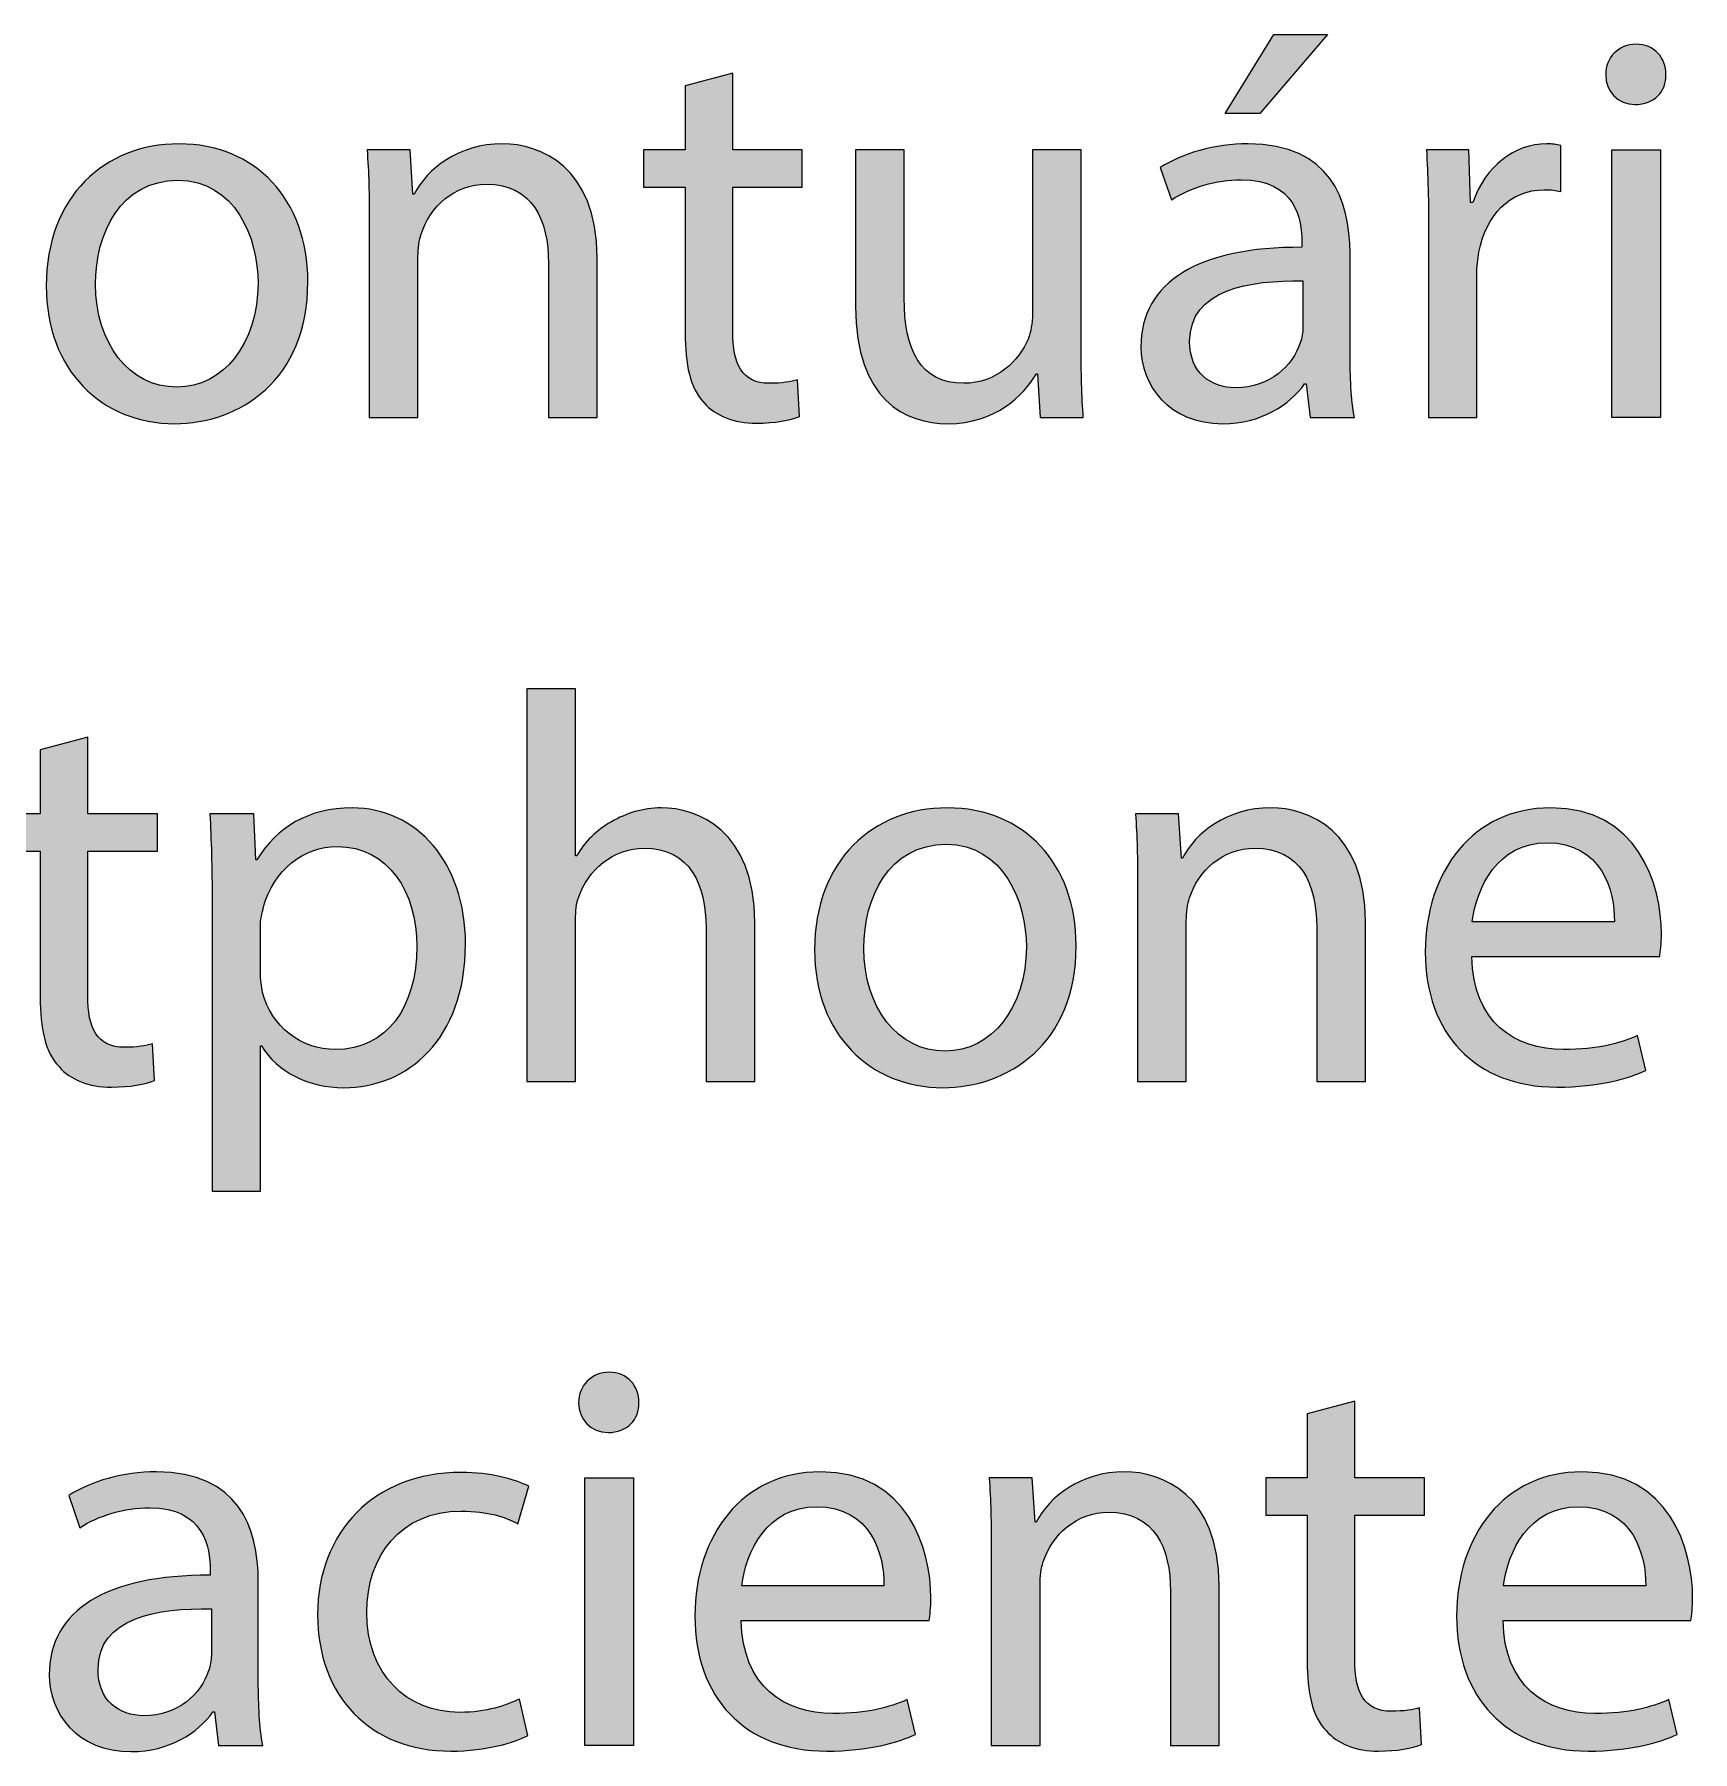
# Model space of a CAD drawing. Header units: inches. Extents: x -507 to 1392, y -754 to 68.
# Drawn here: x 897.52 to 927.49, y -169.36 to -138.32 of the extents above; entities that cross this region are included whole.
import ezdxf

# ---------------------------------------------------------------- set-up
doc = ezdxf.new("R2010")
doc.units = ezdxf.units.IN
doc.header["$MEASUREMENT"] = 0
doc.layers.add('back', color=7, linetype='Continuous')

# ---------------------------------------------------------------- blocks, each defined once
blk = doc.blocks.new('block 191')
at = {"layer": 'back', "true_color": 0x231f20}
h = blk.add_hatch(color=250, dxfattribs=at)
h.dxf.hatch_style = 2
edge = h.paths.add_edge_path()
edge.add_spline(control_points=[(920.58, -145.25), (920.58, -145.25), (920.51, -144.64), (920.51, -144.64), (920.51, -144.64), (920.48, -144.64), (920.48, -144.64), (920.21, -145.02), (919.69, -145.36), (919.001, -145.36), (918.021, -145.36), (917.521, -144.67), (917.521, -143.971), (917.521, -142.801), (918.562, -142.162), (920.43, -142.172), (920.43, -142.172), (920.43, -142.072), (920.43, -142.072), (920.43, -141.672), (920.32, -140.952), (919.331, -140.952), (918.881, -140.952), (918.411, -141.092), (918.071, -141.312), (918.071, -141.312), (917.871, -140.732), (917.871, -140.732), (918.271, -140.473), (918.851, -140.303), (919.461, -140.303), (920.939, -140.303), (921.3, -141.312), (921.3, -142.282), (921.3, -142.282), (921.3, -144.091), (921.3, -144.091), (921.3, -144.51), (921.319, -144.92), (921.38, -145.25), (921.38, -145.25), (920.58, -145.25), (920.58, -145.25)], knot_values=[0, 0, 0, 0, 1, 1, 1, 2, 2, 2, 3, 3, 3, 4, 4, 4, 5, 5, 5, 6, 6, 6, 7, 7, 7, 8, 8, 8, 9, 9, 9, 10, 10, 10, 11, 11, 11, 12, 12, 12, 13, 13, 13, 14, 14, 14, 14], degree=3, periodic=1)
edge = h.paths.add_edge_path()
edge.add_spline(control_points=[(920.45, -142.781), (919.49, -142.761), (918.401, -142.931), (918.401, -143.871), (918.401, -144.44), (918.781, -144.71), (919.23, -144.71), (919.86, -144.71), (920.26, -144.311), (920.4, -143.901), (920.43, -143.811), (920.45, -143.711), (920.45, -143.621), (920.45, -143.621), (920.45, -142.781), (920.45, -142.781)], knot_values=[0, 0, 0, 0, 1, 1, 1, 2, 2, 2, 3, 3, 3, 4, 4, 4, 5, 5, 5, 5], degree=3, periodic=1)
h.paths.add_polyline_path([(920.89, -138.324), (919.671, -139.753), (919.041, -139.753), (919.92, -138.324)])
h = blk.add_hatch(color=250, dxfattribs=at)
h.dxf.hatch_style = 2
edge = h.paths.add_edge_path()
edge.add_spline(control_points=[(927.011, -139.053), (927.021, -139.353), (926.801, -139.593), (926.451, -139.593), (926.142, -139.593), (925.922, -139.353), (925.922, -139.053), (925.922, -138.744), (926.151, -138.504), (926.471, -138.504), (926.801, -138.504), (927.011, -138.744), (927.011, -139.053)], knot_values=[0, 0, 0, 0, 1, 1, 1, 2, 2, 2, 3, 3, 3, 4, 4, 4, 4], degree=3, periodic=1)
h.paths.add_polyline_path([(926.031, -145.25), (926.031, -140.413), (926.911, -140.413), (926.911, -145.25)])
h = blk.add_hatch(color=250, dxfattribs=at)
h.dxf.hatch_style = 2
edge = h.paths.add_edge_path()
edge.add_spline(control_points=[(910.141, -139.023), (910.141, -139.023), (910.141, -140.413), (910.141, -140.413), (910.141, -140.413), (911.399, -140.413), (911.399, -140.413), (911.399, -140.413), (911.399, -141.083), (911.399, -141.083), (911.399, -141.083), (910.141, -141.083), (910.141, -141.083), (910.141, -141.083), (910.141, -143.691), (910.141, -143.691), (910.141, -144.291), (910.311, -144.63), (910.8, -144.63), (911.03, -144.63), (911.2, -144.601), (911.31, -144.57), (911.31, -144.57), (911.35, -145.23), (911.35, -145.23), (911.18, -145.3), (910.91, -145.35), (910.57, -145.35), (910.161, -145.35), (909.831, -145.22), (909.621, -144.98), (909.371, -144.72), (909.281, -144.291), (909.281, -143.721), (909.281, -143.721), (909.281, -141.083), (909.281, -141.083), (909.281, -141.083), (908.531, -141.083), (908.531, -141.083), (908.531, -141.083), (908.531, -140.413), (908.531, -140.413), (908.531, -140.413), (909.281, -140.413), (909.281, -140.413), (909.281, -140.413), (909.281, -139.253), (909.281, -139.253), (909.281, -139.253), (910.141, -139.023), (910.141, -139.023)], knot_values=[0, 0, 0, 0, 1, 1, 1, 2, 2, 2, 3, 3, 3, 4, 4, 4, 5, 5, 5, 6, 6, 6, 7, 7, 7, 8, 8, 8, 9, 9, 9, 10, 10, 10, 11, 11, 11, 12, 12, 12, 13, 13, 13, 14, 14, 14, 15, 15, 15, 16, 16, 16, 17, 17, 17, 17], degree=3, periodic=1)
h = blk.add_hatch(color=250, dxfattribs=at)
h.dxf.hatch_style = 2
edge = h.paths.add_edge_path()
edge.add_spline(control_points=[(902.46, -142.792), (902.46, -144.581), (901.22, -145.36), (900.051, -145.36), (898.741, -145.36), (897.732, -144.4), (897.732, -142.871), (897.732, -141.252), (898.791, -140.303), (900.131, -140.303), (901.52, -140.303), (902.46, -141.312), (902.46, -142.792)], knot_values=[0, 0, 0, 0, 1, 1, 1, 2, 2, 2, 3, 3, 3, 4, 4, 4, 4], degree=3, periodic=1)
edge = h.paths.add_edge_path()
edge.add_spline(control_points=[(898.622, -142.841), (898.622, -143.901), (899.231, -144.7), (900.091, -144.7), (900.931, -144.7), (901.56, -143.911), (901.56, -142.821), (901.56, -142.002), (901.15, -140.962), (900.11, -140.962), (899.071, -140.962), (898.622, -141.922), (898.622, -142.841)], knot_values=[0, 0, 0, 0, 1, 1, 1, 2, 2, 2, 3, 3, 3, 4, 4, 4, 4], degree=3, periodic=1)
h = blk.add_hatch(color=250, dxfattribs=at)
h.dxf.hatch_style = 2
edge = h.paths.add_edge_path()
edge.add_spline(control_points=[(903.571, -141.722), (903.571, -141.222), (903.562, -140.812), (903.531, -140.413), (903.531, -140.413), (904.312, -140.413), (904.312, -140.413), (904.312, -140.413), (904.361, -141.212), (904.361, -141.212), (904.361, -141.212), (904.381, -141.212), (904.381, -141.212), (904.621, -140.752), (905.181, -140.303), (905.98, -140.303), (906.65, -140.303), (907.689, -140.703), (907.689, -142.362), (907.689, -142.362), (907.689, -145.25), (907.689, -145.25), (907.689, -145.25), (906.81, -145.25), (906.81, -145.25), (906.81, -145.25), (906.81, -142.461), (906.81, -142.461), (906.81, -141.682), (906.52, -141.032), (905.69, -141.032), (905.11, -141.032), (904.661, -141.442), (904.511, -141.932), (904.471, -142.042), (904.451, -142.192), (904.451, -142.342), (904.451, -142.342), (904.451, -145.25), (904.451, -145.25), (904.451, -145.25), (903.571, -145.25), (903.571, -145.25), (903.571, -145.25), (903.571, -141.722), (903.571, -141.722)], knot_values=[0, 0, 0, 0, 1, 1, 1, 2, 2, 2, 3, 3, 3, 4, 4, 4, 5, 5, 5, 6, 6, 6, 7, 7, 7, 8, 8, 8, 9, 9, 9, 10, 10, 10, 11, 11, 11, 12, 12, 12, 13, 13, 13, 14, 14, 14, 15, 15, 15, 15], degree=3, periodic=1)
h = blk.add_hatch(color=250, dxfattribs=at)
h.dxf.hatch_style = 2
edge = h.paths.add_edge_path()
edge.add_spline(control_points=[(916.439, -143.931), (916.439, -144.431), (916.449, -144.87), (916.479, -145.25), (916.479, -145.25), (915.7, -145.25), (915.7, -145.25), (915.7, -145.25), (915.65, -144.46), (915.65, -144.46), (915.65, -144.46), (915.63, -144.46), (915.63, -144.46), (915.4, -144.85), (914.891, -145.36), (914.031, -145.36), (913.271, -145.36), (912.361, -144.94), (912.361, -143.241), (912.361, -143.241), (912.361, -140.413), (912.361, -140.413), (912.361, -140.413), (913.241, -140.413), (913.241, -140.413), (913.241, -140.413), (913.241, -143.091), (913.241, -143.091), (913.241, -144.011), (913.521, -144.63), (914.32, -144.63), (914.91, -144.63), (915.32, -144.221), (915.48, -143.831), (915.53, -143.701), (915.56, -143.541), (915.56, -143.381), (915.56, -143.381), (915.56, -140.413), (915.56, -140.413), (915.56, -140.413), (916.439, -140.413), (916.439, -140.413), (916.439, -140.413), (916.439, -143.931), (916.439, -143.931)], knot_values=[0, 0, 0, 0, 1, 1, 1, 2, 2, 2, 3, 3, 3, 4, 4, 4, 5, 5, 5, 6, 6, 6, 7, 7, 7, 8, 8, 8, 9, 9, 9, 10, 10, 10, 11, 11, 11, 12, 12, 12, 13, 13, 13, 14, 14, 14, 15, 15, 15, 15], degree=3, periodic=1)
h = blk.add_hatch(color=250, dxfattribs=at)
h.dxf.hatch_style = 2
edge = h.paths.add_edge_path()
edge.add_spline(control_points=[(922.721, -141.922), (922.721, -141.352), (922.711, -140.862), (922.681, -140.413), (922.681, -140.413), (923.45, -140.413), (923.45, -140.413), (923.45, -140.413), (923.48, -141.362), (923.48, -141.362), (923.48, -141.362), (923.521, -141.362), (923.521, -141.362), (923.74, -140.712), (924.27, -140.303), (924.859, -140.303), (924.96, -140.303), (925.029, -140.312), (925.109, -140.333), (925.109, -140.333), (925.109, -141.162), (925.109, -141.162), (925.02, -141.142), (924.93, -141.132), (924.81, -141.132), (924.19, -141.132), (923.75, -141.602), (923.63, -142.262), (923.61, -142.381), (923.59, -142.521), (923.59, -142.671), (923.59, -142.671), (923.59, -145.25), (923.59, -145.25), (923.59, -145.25), (922.721, -145.25), (922.721, -145.25), (922.721, -145.25), (922.721, -141.922), (922.721, -141.922)], knot_values=[0, 0, 0, 0, 1, 1, 1, 2, 2, 2, 3, 3, 3, 4, 4, 4, 5, 5, 5, 6, 6, 6, 7, 7, 7, 8, 8, 8, 9, 9, 9, 10, 10, 10, 11, 11, 11, 12, 12, 12, 13, 13, 13, 13], degree=3, periodic=1)
h = blk.add_hatch(color=250, dxfattribs=at)
h.dxf.hatch_style = 2
edge = h.paths.add_edge_path()
edge.add_spline(control_points=[(906.421, -150.154), (906.421, -150.154), (907.301, -150.154), (907.301, -150.154), (907.301, -150.154), (907.301, -153.172), (907.301, -153.172), (907.301, -153.172), (907.32, -153.172), (907.32, -153.172), (907.461, -152.922), (907.681, -152.703), (907.95, -152.553), (908.21, -152.403), (908.521, -152.303), (908.85, -152.303), (909.5, -152.303), (910.539, -152.703), (910.539, -154.372), (910.539, -154.372), (910.539, -157.25), (910.539, -157.25), (910.539, -157.25), (909.659, -157.25), (909.659, -157.25), (909.659, -157.25), (909.659, -154.472), (909.659, -154.472), (909.659, -153.692), (909.369, -153.032), (908.54, -153.032), (907.971, -153.032), (907.521, -153.432), (907.36, -153.912), (907.311, -154.032), (907.301, -154.162), (907.301, -154.332), (907.301, -154.332), (907.301, -157.25), (907.301, -157.25), (907.301, -157.25), (906.421, -157.25), (906.421, -157.25), (906.421, -157.25), (906.421, -150.154), (906.421, -150.154)], knot_values=[0, 0, 0, 0, 1, 1, 1, 2, 2, 2, 3, 3, 3, 4, 4, 4, 5, 5, 5, 6, 6, 6, 7, 7, 7, 8, 8, 8, 9, 9, 9, 10, 10, 10, 11, 11, 11, 12, 12, 12, 13, 13, 13, 14, 14, 14, 15, 15, 15, 15], degree=3, periodic=1)
h = blk.add_hatch(color=250, dxfattribs=at)
h.dxf.hatch_style = 2
edge = h.paths.add_edge_path()
edge.add_spline(control_points=[(898.481, -151.023), (898.481, -151.023), (898.481, -152.413), (898.481, -152.413), (898.481, -152.413), (899.74, -152.413), (899.74, -152.413), (899.74, -152.413), (899.74, -153.083), (899.74, -153.083), (899.74, -153.083), (898.481, -153.083), (898.481, -153.083), (898.481, -153.083), (898.481, -155.691), (898.481, -155.691), (898.481, -156.291), (898.651, -156.63), (899.141, -156.63), (899.371, -156.63), (899.541, -156.601), (899.65, -156.57), (899.65, -156.57), (899.69, -157.23), (899.69, -157.23), (899.521, -157.3), (899.251, -157.35), (898.911, -157.35), (898.501, -157.35), (898.171, -157.22), (897.962, -156.98), (897.712, -156.72), (897.622, -156.291), (897.622, -155.721), (897.622, -155.721), (897.622, -153.083), (897.622, -153.083), (897.622, -153.083), (896.872, -153.083), (896.872, -153.083), (896.872, -153.083), (896.872, -152.413), (896.872, -152.413), (896.872, -152.413), (897.622, -152.413), (897.622, -152.413), (897.622, -152.413), (897.622, -151.253), (897.622, -151.253), (897.622, -151.253), (898.481, -151.023), (898.481, -151.023)], knot_values=[0, 0, 0, 0, 1, 1, 1, 2, 2, 2, 3, 3, 3, 4, 4, 4, 5, 5, 5, 6, 6, 6, 7, 7, 7, 8, 8, 8, 9, 9, 9, 10, 10, 10, 11, 11, 11, 12, 12, 12, 13, 13, 13, 14, 14, 14, 15, 15, 15, 16, 16, 16, 17, 17, 17, 17], degree=3, periodic=1)
h = blk.add_hatch(color=250, dxfattribs=at)
h.dxf.hatch_style = 2
edge = h.paths.add_edge_path()
edge.add_spline(control_points=[(900.731, -153.992), (900.731, -153.372), (900.712, -152.873), (900.691, -152.413), (900.691, -152.413), (901.481, -152.413), (901.481, -152.413), (901.481, -152.413), (901.521, -153.242), (901.521, -153.242), (901.521, -153.242), (901.541, -153.242), (901.541, -153.242), (901.901, -152.652), (902.471, -152.303), (903.261, -152.303), (904.43, -152.303), (905.31, -153.292), (905.31, -154.761), (905.31, -156.5), (904.25, -157.36), (903.11, -157.36), (902.471, -157.36), (901.911, -157.08), (901.621, -156.601), (901.621, -156.601), (901.602, -156.601), (901.602, -156.601), (901.602, -156.601), (901.602, -159.229), (901.602, -159.229), (901.602, -159.229), (900.731, -159.229), (900.731, -159.229), (900.731, -159.229), (900.731, -153.992), (900.731, -153.992)], knot_values=[0, 0, 0, 0, 1, 1, 1, 2, 2, 2, 3, 3, 3, 4, 4, 4, 5, 5, 5, 6, 6, 6, 7, 7, 7, 8, 8, 8, 9, 9, 9, 10, 10, 10, 11, 11, 11, 12, 12, 12, 12], degree=3, periodic=1)
edge = h.paths.add_edge_path()
edge.add_spline(control_points=[(901.602, -155.281), (901.602, -155.411), (901.621, -155.531), (901.642, -155.641), (901.801, -156.25), (902.331, -156.67), (902.961, -156.67), (903.89, -156.67), (904.43, -155.911), (904.43, -154.801), (904.43, -153.832), (903.92, -153.002), (902.99, -153.002), (902.391, -153.002), (901.831, -153.432), (901.661, -154.092), (901.631, -154.202), (901.602, -154.332), (901.602, -154.452), (901.602, -154.452), (901.602, -155.281), (901.602, -155.281)], knot_values=[0, 0, 0, 0, 1, 1, 1, 2, 2, 2, 3, 3, 3, 4, 4, 4, 5, 5, 5, 6, 6, 6, 7, 7, 7, 7], degree=3, periodic=1)
h = blk.add_hatch(color=250, dxfattribs=at)
h.dxf.hatch_style = 2
edge = h.paths.add_edge_path()
edge.add_spline(control_points=[(916.349, -154.792), (916.349, -156.581), (915.109, -157.36), (913.939, -157.36), (912.631, -157.36), (911.621, -156.4), (911.621, -154.871), (911.621, -153.252), (912.681, -152.303), (914.02, -152.303), (915.409, -152.303), (916.349, -153.312), (916.349, -154.792)], knot_values=[0, 0, 0, 0, 1, 1, 1, 2, 2, 2, 3, 3, 3, 4, 4, 4, 4], degree=3, periodic=1)
edge = h.paths.add_edge_path()
edge.add_spline(control_points=[(912.511, -154.841), (912.511, -155.901), (913.12, -156.7), (913.979, -156.7), (914.819, -156.7), (915.449, -155.911), (915.449, -154.821), (915.449, -154.002), (915.039, -152.962), (914, -152.962), (912.96, -152.962), (912.511, -153.922), (912.511, -154.841)], knot_values=[0, 0, 0, 0, 1, 1, 1, 2, 2, 2, 3, 3, 3, 4, 4, 4, 4], degree=3, periodic=1)
h = blk.add_hatch(color=250, dxfattribs=at)
h.dxf.hatch_style = 2
edge = h.paths.add_edge_path()
edge.add_spline(control_points=[(917.461, -153.722), (917.461, -153.222), (917.451, -152.812), (917.421, -152.413), (917.421, -152.413), (918.2, -152.413), (918.2, -152.413), (918.2, -152.413), (918.251, -153.212), (918.251, -153.212), (918.251, -153.212), (918.271, -153.212), (918.271, -153.212), (918.511, -152.752), (919.07, -152.303), (919.87, -152.303), (920.539, -152.303), (921.579, -152.703), (921.579, -154.362), (921.579, -154.362), (921.579, -157.25), (921.579, -157.25), (921.579, -157.25), (920.699, -157.25), (920.699, -157.25), (920.699, -157.25), (920.699, -154.461), (920.699, -154.461), (920.699, -153.682), (920.409, -153.032), (919.58, -153.032), (919, -153.032), (918.551, -153.442), (918.4, -153.932), (918.36, -154.042), (918.341, -154.192), (918.341, -154.342), (918.341, -154.342), (918.341, -157.25), (918.341, -157.25), (918.341, -157.25), (917.461, -157.25), (917.461, -157.25), (917.461, -157.25), (917.461, -153.722), (917.461, -153.722)], knot_values=[0, 0, 0, 0, 1, 1, 1, 2, 2, 2, 3, 3, 3, 4, 4, 4, 5, 5, 5, 6, 6, 6, 7, 7, 7, 8, 8, 8, 9, 9, 9, 10, 10, 10, 11, 11, 11, 12, 12, 12, 13, 13, 13, 14, 14, 14, 15, 15, 15, 15], degree=3, periodic=1)
h = blk.add_hatch(color=250, dxfattribs=at)
h.dxf.hatch_style = 2
edge = h.paths.add_edge_path()
edge.add_spline(control_points=[(923.501, -154.991), (923.521, -156.181), (924.28, -156.67), (925.16, -156.67), (925.789, -156.67), (926.169, -156.561), (926.499, -156.42), (926.499, -156.42), (926.648, -157.05), (926.648, -157.05), (926.339, -157.19), (925.81, -157.35), (925.04, -157.35), (923.551, -157.35), (922.661, -156.371), (922.661, -154.911), (922.661, -153.452), (923.521, -152.303), (924.93, -152.303), (926.509, -152.303), (926.929, -153.692), (926.929, -154.582), (926.929, -154.761), (926.909, -154.901), (926.898, -154.991), (926.898, -154.991), (923.501, -154.991), (923.501, -154.991)], knot_values=[0, 0, 0, 0, 1, 1, 1, 2, 2, 2, 3, 3, 3, 4, 4, 4, 5, 5, 5, 6, 6, 6, 7, 7, 7, 8, 8, 8, 9, 9, 9, 9], degree=3, periodic=1)
edge = h.paths.add_edge_path()
edge.add_spline(control_points=[(926.079, -154.362), (926.089, -153.802), (925.85, -152.933), (924.859, -152.933), (923.971, -152.933), (923.58, -153.752), (923.511, -154.362), (923.511, -154.362), (926.079, -154.362), (926.079, -154.362)], knot_values=[0, 0, 0, 0, 1, 1, 1, 2, 2, 2, 3, 3, 3, 3], degree=3, periodic=1)
h = blk.add_hatch(color=250, dxfattribs=at)
h.dxf.hatch_style = 2
edge = h.paths.add_edge_path()
edge.add_spline(control_points=[(908.446, -163.053), (908.456, -163.353), (908.236, -163.593), (907.887, -163.593), (907.576, -163.593), (907.356, -163.353), (907.356, -163.053), (907.356, -162.744), (907.587, -162.504), (907.906, -162.504), (908.236, -162.504), (908.446, -162.744), (908.446, -163.053)], knot_values=[0, 0, 0, 0, 1, 1, 1, 2, 2, 2, 3, 3, 3, 4, 4, 4, 4], degree=3, periodic=1)
h.paths.add_polyline_path([(907.467, -169.25), (907.467, -164.413), (908.346, -164.413), (908.346, -169.25)])
h = blk.add_hatch(color=250, dxfattribs=at)
h.dxf.hatch_style = 2
edge = h.paths.add_edge_path()
edge.add_spline(control_points=[(921.386, -163.023), (921.386, -163.023), (921.386, -164.413), (921.386, -164.413), (921.386, -164.413), (922.645, -164.413), (922.645, -164.413), (922.645, -164.413), (922.645, -165.083), (922.645, -165.083), (922.645, -165.083), (921.386, -165.083), (921.386, -165.083), (921.386, -165.083), (921.386, -167.691), (921.386, -167.691), (921.386, -168.291), (921.556, -168.63), (922.045, -168.63), (922.275, -168.63), (922.445, -168.601), (922.555, -168.57), (922.555, -168.57), (922.595, -169.23), (922.595, -169.23), (922.425, -169.3), (922.155, -169.35), (921.815, -169.35), (921.405, -169.35), (921.076, -169.22), (920.866, -168.98), (920.616, -168.72), (920.526, -168.291), (920.526, -167.721), (920.526, -167.721), (920.526, -165.083), (920.526, -165.083), (920.526, -165.083), (919.776, -165.083), (919.776, -165.083), (919.776, -165.083), (919.776, -164.413), (919.776, -164.413), (919.776, -164.413), (920.526, -164.413), (920.526, -164.413), (920.526, -164.413), (920.526, -163.253), (920.526, -163.253), (920.526, -163.253), (921.386, -163.023), (921.386, -163.023)], knot_values=[0, 0, 0, 0, 1, 1, 1, 2, 2, 2, 3, 3, 3, 4, 4, 4, 5, 5, 5, 6, 6, 6, 7, 7, 7, 8, 8, 8, 9, 9, 9, 10, 10, 10, 11, 11, 11, 12, 12, 12, 13, 13, 13, 14, 14, 14, 15, 15, 15, 16, 16, 16, 17, 17, 17, 17], degree=3, periodic=1)
h = blk.add_hatch(color=250, dxfattribs=at)
h.dxf.hatch_style = 2
edge = h.paths.add_edge_path()
edge.add_spline(control_points=[(900.846, -169.25), (900.846, -169.25), (900.775, -168.64), (900.775, -168.64), (900.775, -168.64), (900.745, -168.64), (900.745, -168.64), (900.476, -169.02), (899.956, -169.36), (899.267, -169.36), (898.287, -169.36), (897.787, -168.67), (897.787, -167.971), (897.787, -166.801), (898.826, -166.162), (900.695, -166.172), (900.695, -166.172), (900.695, -166.072), (900.695, -166.072), (900.695, -165.672), (900.586, -164.952), (899.596, -164.952), (899.146, -164.952), (898.677, -165.092), (898.337, -165.312), (898.337, -165.312), (898.137, -164.732), (898.137, -164.732), (898.537, -164.473), (899.116, -164.303), (899.726, -164.303), (901.205, -164.303), (901.565, -165.312), (901.565, -166.282), (901.565, -166.282), (901.565, -168.091), (901.565, -168.091), (901.565, -168.51), (901.585, -168.92), (901.645, -169.25), (901.645, -169.25), (900.846, -169.25), (900.846, -169.25)], knot_values=[0, 0, 0, 0, 1, 1, 1, 2, 2, 2, 3, 3, 3, 4, 4, 4, 5, 5, 5, 6, 6, 6, 7, 7, 7, 8, 8, 8, 9, 9, 9, 10, 10, 10, 11, 11, 11, 12, 12, 12, 13, 13, 13, 14, 14, 14, 14], degree=3, periodic=1)
edge = h.paths.add_edge_path()
edge.add_spline(control_points=[(900.716, -166.781), (899.756, -166.761), (898.667, -166.931), (898.667, -167.871), (898.667, -168.44), (899.046, -168.71), (899.496, -168.71), (900.126, -168.71), (900.525, -168.311), (900.665, -167.901), (900.695, -167.811), (900.716, -167.711), (900.716, -167.621), (900.716, -167.621), (900.716, -166.781), (900.716, -166.781)], knot_values=[0, 0, 0, 0, 1, 1, 1, 2, 2, 2, 3, 3, 3, 4, 4, 4, 5, 5, 5, 5], degree=3, periodic=1)
h = blk.add_hatch(color=250, dxfattribs=at)
h.dxf.hatch_style = 2
edge = h.paths.add_edge_path()
edge.add_spline(control_points=[(906.435, -169.07), (906.205, -169.19), (905.695, -169.35), (905.046, -169.35), (903.586, -169.35), (902.637, -168.36), (902.637, -166.881), (902.637, -165.392), (903.656, -164.312), (905.235, -164.312), (905.755, -164.312), (906.215, -164.443), (906.455, -164.562), (906.455, -164.562), (906.255, -165.242), (906.255, -165.242), (906.045, -165.122), (905.715, -165.012), (905.235, -165.012), (904.126, -165.012), (903.526, -165.832), (903.526, -166.841), (903.526, -167.961), (904.246, -168.65), (905.205, -168.65), (905.705, -168.65), (906.035, -168.521), (906.285, -168.411), (906.285, -168.411), (906.435, -169.07), (906.435, -169.07)], knot_values=[0, 0, 0, 0, 1, 1, 1, 2, 2, 2, 3, 3, 3, 4, 4, 4, 5, 5, 5, 6, 6, 6, 7, 7, 7, 8, 8, 8, 9, 9, 9, 10, 10, 10, 10], degree=3, periodic=1)
h = blk.add_hatch(color=250, dxfattribs=at)
h.dxf.hatch_style = 2
edge = h.paths.add_edge_path()
edge.add_spline(control_points=[(910.296, -166.991), (910.316, -168.181), (911.075, -168.67), (911.955, -168.67), (912.585, -168.67), (912.965, -168.561), (913.294, -168.42), (913.294, -168.42), (913.444, -169.05), (913.444, -169.05), (913.135, -169.19), (912.604, -169.35), (911.835, -169.35), (910.346, -169.35), (909.457, -168.371), (909.457, -166.911), (909.457, -165.452), (910.316, -164.303), (911.726, -164.303), (913.305, -164.303), (913.724, -165.692), (913.724, -166.582), (913.724, -166.761), (913.704, -166.901), (913.694, -166.991), (913.694, -166.991), (910.296, -166.991), (910.296, -166.991)], knot_values=[0, 0, 0, 0, 1, 1, 1, 2, 2, 2, 3, 3, 3, 4, 4, 4, 5, 5, 5, 6, 6, 6, 7, 7, 7, 8, 8, 8, 9, 9, 9, 9], degree=3, periodic=1)
edge = h.paths.add_edge_path()
edge.add_spline(control_points=[(912.875, -166.362), (912.885, -165.802), (912.645, -164.933), (911.655, -164.933), (910.766, -164.933), (910.376, -165.752), (910.306, -166.362), (910.306, -166.362), (912.875, -166.362), (912.875, -166.362)], knot_values=[0, 0, 0, 0, 1, 1, 1, 2, 2, 2, 3, 3, 3, 3], degree=3, periodic=1)
h = blk.add_hatch(color=250, dxfattribs=at)
h.dxf.hatch_style = 2
edge = h.paths.add_edge_path()
edge.add_spline(control_points=[(914.816, -165.722), (914.816, -165.222), (914.807, -164.812), (914.776, -164.413), (914.776, -164.413), (915.556, -164.413), (915.556, -164.413), (915.556, -164.413), (915.606, -165.212), (915.606, -165.212), (915.606, -165.212), (915.626, -165.212), (915.626, -165.212), (915.866, -164.752), (916.426, -164.303), (917.226, -164.303), (917.895, -164.303), (918.935, -164.703), (918.935, -166.362), (918.935, -166.362), (918.935, -169.25), (918.935, -169.25), (918.935, -169.25), (918.055, -169.25), (918.055, -169.25), (918.055, -169.25), (918.055, -166.461), (918.055, -166.461), (918.055, -165.682), (917.765, -165.032), (916.936, -165.032), (916.355, -165.032), (915.906, -165.442), (915.756, -165.932), (915.716, -166.042), (915.696, -166.192), (915.696, -166.342), (915.696, -166.342), (915.696, -169.25), (915.696, -169.25), (915.696, -169.25), (914.816, -169.25), (914.816, -169.25), (914.816, -169.25), (914.816, -165.722), (914.816, -165.722)], knot_values=[0, 0, 0, 0, 1, 1, 1, 2, 2, 2, 3, 3, 3, 4, 4, 4, 5, 5, 5, 6, 6, 6, 7, 7, 7, 8, 8, 8, 9, 9, 9, 10, 10, 10, 11, 11, 11, 12, 12, 12, 13, 13, 13, 14, 14, 14, 15, 15, 15, 15], degree=3, periodic=1)
h = blk.add_hatch(color=250, dxfattribs=at)
h.dxf.hatch_style = 2
edge = h.paths.add_edge_path()
edge.add_spline(control_points=[(924.066, -166.991), (924.086, -168.181), (924.846, -168.67), (925.725, -168.67), (926.354, -168.67), (926.734, -168.561), (927.064, -168.42), (927.064, -168.42), (927.214, -169.05), (927.214, -169.05), (926.904, -169.19), (926.375, -169.35), (925.605, -169.35), (924.116, -169.35), (923.227, -168.371), (923.227, -166.911), (923.227, -165.452), (924.086, -164.303), (925.495, -164.303), (927.074, -164.303), (927.494, -165.692), (927.494, -166.582), (927.494, -166.761), (927.475, -166.901), (927.464, -166.991), (927.464, -166.991), (924.066, -166.991), (924.066, -166.991)], knot_values=[0, 0, 0, 0, 1, 1, 1, 2, 2, 2, 3, 3, 3, 4, 4, 4, 5, 5, 5, 6, 6, 6, 7, 7, 7, 8, 8, 8, 9, 9, 9, 9], degree=3, periodic=1)
edge = h.paths.add_edge_path()
edge.add_spline(control_points=[(926.645, -166.362), (926.654, -165.802), (926.415, -164.933), (925.425, -164.933), (924.536, -164.933), (924.146, -165.752), (924.076, -166.362), (924.076, -166.362), (926.645, -166.362), (926.645, -166.362)], knot_values=[0, 0, 0, 0, 1, 1, 1, 2, 2, 2, 3, 3, 3, 3], degree=3, periodic=1)
at = {"layer": 'back', "lineweight": 0}
for points in [[(920.89, -138.324), (919.671, -139.753), (919.041, -139.753), (919.92, -138.324), (920.89, -138.324)], [(926.031, -145.25), (926.031, -140.413), (926.911, -140.413), (926.911, -145.25), (926.031, -145.25)], [(907.467, -169.25), (907.467, -164.413), (908.346, -164.413), (908.346, -169.25), (907.467, -169.25)]]:
    blk.add_lwpolyline(points, dxfattribs=at)
for points, knots in [([(927.011, -139.053), (927.021, -139.353), (926.801, -139.593), (926.451, -139.593), (926.142, -139.593), (925.922, -139.353), (925.922, -139.053), (925.922, -138.744), (926.151, -138.504), (926.471, -138.504), (926.801, -138.504), (927.011, -138.744), (927.011, -139.053)], [0, 0, 0, 0, 1, 1, 1, 2, 2, 2, 3, 3, 3, 4, 4, 4, 4]), ([(910.141, -139.023), (910.141, -139.023), (910.141, -140.413), (910.141, -140.413), (910.141, -140.413), (911.399, -140.413), (911.399, -140.413), (911.399, -140.413), (911.399, -141.083), (911.399, -141.083), (911.399, -141.083), (910.141, -141.083), (910.141, -141.083), (910.141, -141.083), (910.141, -143.691), (910.141, -143.691), (910.141, -144.291), (910.311, -144.63), (910.8, -144.63), (911.03, -144.63), (911.2, -144.601), (911.31, -144.57), (911.31, -144.57), (911.35, -145.23), (911.35, -145.23), (911.18, -145.3), (910.91, -145.35), (910.57, -145.35), (910.161, -145.35), (909.831, -145.22), (909.621, -144.98), (909.371, -144.72), (909.281, -144.291), (909.281, -143.721), (909.281, -143.721), (909.281, -141.083), (909.281, -141.083), (909.281, -141.083), (908.531, -141.083), (908.531, -141.083), (908.531, -141.083), (908.531, -140.413), (908.531, -140.413), (908.531, -140.413), (909.281, -140.413), (909.281, -140.413), (909.281, -140.413), (909.281, -139.253), (909.281, -139.253), (909.281, -139.253), (910.141, -139.023), (910.141, -139.023)], [0, 0, 0, 0, 1, 1, 1, 2, 2, 2, 3, 3, 3, 4, 4, 4, 5, 5, 5, 6, 6, 6, 7, 7, 7, 8, 8, 8, 9, 9, 9, 10, 10, 10, 11, 11, 11, 12, 12, 12, 13, 13, 13, 14, 14, 14, 15, 15, 15, 16, 16, 16, 17, 17, 17, 17]), ([(902.46, -142.792), (902.46, -144.581), (901.22, -145.36), (900.051, -145.36), (898.741, -145.36), (897.732, -144.4), (897.732, -142.871), (897.732, -141.252), (898.791, -140.303), (900.131, -140.303), (901.52, -140.303), (902.46, -141.312), (902.46, -142.792)], [0, 0, 0, 0, 1, 1, 1, 2, 2, 2, 3, 3, 3, 4, 4, 4, 4]), ([(903.571, -141.722), (903.571, -141.222), (903.562, -140.812), (903.531, -140.413), (903.531, -140.413), (904.312, -140.413), (904.312, -140.413), (904.312, -140.413), (904.361, -141.212), (904.361, -141.212), (904.361, -141.212), (904.381, -141.212), (904.381, -141.212), (904.621, -140.752), (905.181, -140.303), (905.98, -140.303), (906.65, -140.303), (907.689, -140.703), (907.689, -142.362), (907.689, -142.362), (907.689, -145.25), (907.689, -145.25), (907.689, -145.25), (906.81, -145.25), (906.81, -145.25), (906.81, -145.25), (906.81, -142.461), (906.81, -142.461), (906.81, -141.682), (906.52, -141.032), (905.69, -141.032), (905.11, -141.032), (904.661, -141.442), (904.511, -141.932), (904.471, -142.042), (904.451, -142.192), (904.451, -142.342), (904.451, -142.342), (904.451, -145.25), (904.451, -145.25), (904.451, -145.25), (903.571, -145.25), (903.571, -145.25), (903.571, -145.25), (903.571, -141.722), (903.571, -141.722)], [0, 0, 0, 0, 1, 1, 1, 2, 2, 2, 3, 3, 3, 4, 4, 4, 5, 5, 5, 6, 6, 6, 7, 7, 7, 8, 8, 8, 9, 9, 9, 10, 10, 10, 11, 11, 11, 12, 12, 12, 13, 13, 13, 14, 14, 14, 15, 15, 15, 15]), ([(916.439, -143.931), (916.439, -144.431), (916.449, -144.87), (916.479, -145.25), (916.479, -145.25), (915.7, -145.25), (915.7, -145.25), (915.7, -145.25), (915.65, -144.46), (915.65, -144.46), (915.65, -144.46), (915.63, -144.46), (915.63, -144.46), (915.4, -144.85), (914.891, -145.36), (914.031, -145.36), (913.271, -145.36), (912.361, -144.94), (912.361, -143.241), (912.361, -143.241), (912.361, -140.413), (912.361, -140.413), (912.361, -140.413), (913.241, -140.413), (913.241, -140.413), (913.241, -140.413), (913.241, -143.091), (913.241, -143.091), (913.241, -144.011), (913.521, -144.63), (914.32, -144.63), (914.91, -144.63), (915.32, -144.221), (915.48, -143.831), (915.53, -143.701), (915.56, -143.541), (915.56, -143.381), (915.56, -143.381), (915.56, -140.413), (915.56, -140.413), (915.56, -140.413), (916.439, -140.413), (916.439, -140.413), (916.439, -140.413), (916.439, -143.931), (916.439, -143.931)], [0, 0, 0, 0, 1, 1, 1, 2, 2, 2, 3, 3, 3, 4, 4, 4, 5, 5, 5, 6, 6, 6, 7, 7, 7, 8, 8, 8, 9, 9, 9, 10, 10, 10, 11, 11, 11, 12, 12, 12, 13, 13, 13, 14, 14, 14, 15, 15, 15, 15]), ([(920.58, -145.25), (920.58, -145.25), (920.51, -144.64), (920.51, -144.64), (920.51, -144.64), (920.48, -144.64), (920.48, -144.64), (920.21, -145.02), (919.69, -145.36), (919.001, -145.36), (918.021, -145.36), (917.521, -144.67), (917.521, -143.971), (917.521, -142.801), (918.562, -142.162), (920.43, -142.172), (920.43, -142.172), (920.43, -142.072), (920.43, -142.072), (920.43, -141.672), (920.32, -140.952), (919.331, -140.952), (918.881, -140.952), (918.411, -141.092), (918.071, -141.312), (918.071, -141.312), (917.871, -140.732), (917.871, -140.732), (918.271, -140.473), (918.851, -140.303), (919.461, -140.303), (920.939, -140.303), (921.3, -141.312), (921.3, -142.282), (921.3, -142.282), (921.3, -144.091), (921.3, -144.091), (921.3, -144.51), (921.319, -144.92), (921.38, -145.25), (921.38, -145.25), (920.58, -145.25), (920.58, -145.25)], [0, 0, 0, 0, 1, 1, 1, 2, 2, 2, 3, 3, 3, 4, 4, 4, 5, 5, 5, 6, 6, 6, 7, 7, 7, 8, 8, 8, 9, 9, 9, 10, 10, 10, 11, 11, 11, 12, 12, 12, 13, 13, 13, 14, 14, 14, 14]), ([(922.721, -141.922), (922.721, -141.352), (922.711, -140.862), (922.681, -140.413), (922.681, -140.413), (923.45, -140.413), (923.45, -140.413), (923.45, -140.413), (923.48, -141.362), (923.48, -141.362), (923.48, -141.362), (923.521, -141.362), (923.521, -141.362), (923.74, -140.712), (924.27, -140.303), (924.859, -140.303), (924.96, -140.303), (925.029, -140.312), (925.109, -140.333), (925.109, -140.333), (925.109, -141.162), (925.109, -141.162), (925.02, -141.142), (924.93, -141.132), (924.81, -141.132), (924.19, -141.132), (923.75, -141.602), (923.63, -142.262), (923.61, -142.381), (923.59, -142.521), (923.59, -142.671), (923.59, -142.671), (923.59, -145.25), (923.59, -145.25), (923.59, -145.25), (922.721, -145.25), (922.721, -145.25), (922.721, -145.25), (922.721, -141.922), (922.721, -141.922)], [0, 0, 0, 0, 1, 1, 1, 2, 2, 2, 3, 3, 3, 4, 4, 4, 5, 5, 5, 6, 6, 6, 7, 7, 7, 8, 8, 8, 9, 9, 9, 10, 10, 10, 11, 11, 11, 12, 12, 12, 13, 13, 13, 13]), ([(898.622, -142.841), (898.622, -143.901), (899.231, -144.7), (900.091, -144.7), (900.931, -144.7), (901.56, -143.911), (901.56, -142.821), (901.56, -142.002), (901.15, -140.962), (900.11, -140.962), (899.071, -140.962), (898.622, -141.922), (898.622, -142.841)], [0, 0, 0, 0, 1, 1, 1, 2, 2, 2, 3, 3, 3, 4, 4, 4, 4]), ([(920.45, -142.781), (919.49, -142.761), (918.401, -142.931), (918.401, -143.871), (918.401, -144.44), (918.781, -144.71), (919.23, -144.71), (919.86, -144.71), (920.26, -144.311), (920.4, -143.901), (920.43, -143.811), (920.45, -143.711), (920.45, -143.621), (920.45, -143.621), (920.45, -142.781), (920.45, -142.781)], [0, 0, 0, 0, 1, 1, 1, 2, 2, 2, 3, 3, 3, 4, 4, 4, 5, 5, 5, 5]), ([(906.421, -150.154), (906.421, -150.154), (907.301, -150.154), (907.301, -150.154), (907.301, -150.154), (907.301, -153.172), (907.301, -153.172), (907.301, -153.172), (907.32, -153.172), (907.32, -153.172), (907.461, -152.922), (907.681, -152.703), (907.95, -152.553), (908.21, -152.403), (908.521, -152.303), (908.85, -152.303), (909.5, -152.303), (910.539, -152.703), (910.539, -154.372), (910.539, -154.372), (910.539, -157.25), (910.539, -157.25), (910.539, -157.25), (909.659, -157.25), (909.659, -157.25), (909.659, -157.25), (909.659, -154.472), (909.659, -154.472), (909.659, -153.692), (909.369, -153.032), (908.54, -153.032), (907.971, -153.032), (907.521, -153.432), (907.36, -153.912), (907.311, -154.032), (907.301, -154.162), (907.301, -154.332), (907.301, -154.332), (907.301, -157.25), (907.301, -157.25), (907.301, -157.25), (906.421, -157.25), (906.421, -157.25), (906.421, -157.25), (906.421, -150.154), (906.421, -150.154)], [0, 0, 0, 0, 1, 1, 1, 2, 2, 2, 3, 3, 3, 4, 4, 4, 5, 5, 5, 6, 6, 6, 7, 7, 7, 8, 8, 8, 9, 9, 9, 10, 10, 10, 11, 11, 11, 12, 12, 12, 13, 13, 13, 14, 14, 14, 15, 15, 15, 15]), ([(898.481, -151.023), (898.481, -151.023), (898.481, -152.413), (898.481, -152.413), (898.481, -152.413), (899.74, -152.413), (899.74, -152.413), (899.74, -152.413), (899.74, -153.083), (899.74, -153.083), (899.74, -153.083), (898.481, -153.083), (898.481, -153.083), (898.481, -153.083), (898.481, -155.691), (898.481, -155.691), (898.481, -156.291), (898.651, -156.63), (899.141, -156.63), (899.371, -156.63), (899.541, -156.601), (899.65, -156.57), (899.65, -156.57), (899.69, -157.23), (899.69, -157.23), (899.521, -157.3), (899.251, -157.35), (898.911, -157.35), (898.501, -157.35), (898.171, -157.22), (897.962, -156.98), (897.712, -156.72), (897.622, -156.291), (897.622, -155.721), (897.622, -155.721), (897.622, -153.083), (897.622, -153.083), (897.622, -153.083), (896.872, -153.083), (896.872, -153.083), (896.872, -153.083), (896.872, -152.413), (896.872, -152.413), (896.872, -152.413), (897.622, -152.413), (897.622, -152.413), (897.622, -152.413), (897.622, -151.253), (897.622, -151.253), (897.622, -151.253), (898.481, -151.023), (898.481, -151.023)], [0, 0, 0, 0, 1, 1, 1, 2, 2, 2, 3, 3, 3, 4, 4, 4, 5, 5, 5, 6, 6, 6, 7, 7, 7, 8, 8, 8, 9, 9, 9, 10, 10, 10, 11, 11, 11, 12, 12, 12, 13, 13, 13, 14, 14, 14, 15, 15, 15, 16, 16, 16, 17, 17, 17, 17]), ([(900.731, -153.992), (900.731, -153.372), (900.712, -152.873), (900.691, -152.413), (900.691, -152.413), (901.481, -152.413), (901.481, -152.413), (901.481, -152.413), (901.521, -153.242), (901.521, -153.242), (901.521, -153.242), (901.541, -153.242), (901.541, -153.242), (901.901, -152.652), (902.471, -152.303), (903.261, -152.303), (904.43, -152.303), (905.31, -153.292), (905.31, -154.761), (905.31, -156.5), (904.25, -157.36), (903.11, -157.36), (902.471, -157.36), (901.911, -157.08), (901.621, -156.601), (901.621, -156.601), (901.602, -156.601), (901.602, -156.601), (901.602, -156.601), (901.602, -159.229), (901.602, -159.229), (901.602, -159.229), (900.731, -159.229), (900.731, -159.229), (900.731, -159.229), (900.731, -153.992), (900.731, -153.992)], [0, 0, 0, 0, 1, 1, 1, 2, 2, 2, 3, 3, 3, 4, 4, 4, 5, 5, 5, 6, 6, 6, 7, 7, 7, 8, 8, 8, 9, 9, 9, 10, 10, 10, 11, 11, 11, 12, 12, 12, 12]), ([(916.349, -154.792), (916.349, -156.581), (915.109, -157.36), (913.939, -157.36), (912.631, -157.36), (911.621, -156.4), (911.621, -154.871), (911.621, -153.252), (912.681, -152.303), (914.02, -152.303), (915.409, -152.303), (916.349, -153.312), (916.349, -154.792)], [0, 0, 0, 0, 1, 1, 1, 2, 2, 2, 3, 3, 3, 4, 4, 4, 4]), ([(917.461, -153.722), (917.461, -153.222), (917.451, -152.812), (917.421, -152.413), (917.421, -152.413), (918.2, -152.413), (918.2, -152.413), (918.2, -152.413), (918.251, -153.212), (918.251, -153.212), (918.251, -153.212), (918.271, -153.212), (918.271, -153.212), (918.511, -152.752), (919.07, -152.303), (919.87, -152.303), (920.539, -152.303), (921.579, -152.703), (921.579, -154.362), (921.579, -154.362), (921.579, -157.25), (921.579, -157.25), (921.579, -157.25), (920.699, -157.25), (920.699, -157.25), (920.699, -157.25), (920.699, -154.461), (920.699, -154.461), (920.699, -153.682), (920.409, -153.032), (919.58, -153.032), (919, -153.032), (918.551, -153.442), (918.4, -153.932), (918.36, -154.042), (918.341, -154.192), (918.341, -154.342), (918.341, -154.342), (918.341, -157.25), (918.341, -157.25), (918.341, -157.25), (917.461, -157.25), (917.461, -157.25), (917.461, -157.25), (917.461, -153.722), (917.461, -153.722)], [0, 0, 0, 0, 1, 1, 1, 2, 2, 2, 3, 3, 3, 4, 4, 4, 5, 5, 5, 6, 6, 6, 7, 7, 7, 8, 8, 8, 9, 9, 9, 10, 10, 10, 11, 11, 11, 12, 12, 12, 13, 13, 13, 14, 14, 14, 15, 15, 15, 15]), ([(923.501, -154.991), (923.521, -156.181), (924.28, -156.67), (925.16, -156.67), (925.789, -156.67), (926.169, -156.561), (926.499, -156.42), (926.499, -156.42), (926.648, -157.05), (926.648, -157.05), (926.339, -157.19), (925.81, -157.35), (925.04, -157.35), (923.551, -157.35), (922.661, -156.371), (922.661, -154.911), (922.661, -153.452), (923.521, -152.303), (924.93, -152.303), (926.509, -152.303), (926.929, -153.692), (926.929, -154.582), (926.929, -154.761), (926.909, -154.901), (926.898, -154.991), (926.898, -154.991), (923.501, -154.991), (923.501, -154.991)], [0, 0, 0, 0, 1, 1, 1, 2, 2, 2, 3, 3, 3, 4, 4, 4, 5, 5, 5, 6, 6, 6, 7, 7, 7, 8, 8, 8, 9, 9, 9, 9]), ([(901.602, -155.281), (901.602, -155.411), (901.621, -155.531), (901.642, -155.641), (901.801, -156.25), (902.331, -156.67), (902.961, -156.67), (903.89, -156.67), (904.43, -155.911), (904.43, -154.801), (904.43, -153.832), (903.92, -153.002), (902.99, -153.002), (902.391, -153.002), (901.831, -153.432), (901.661, -154.092), (901.631, -154.202), (901.602, -154.332), (901.602, -154.452), (901.602, -154.452), (901.602, -155.281), (901.602, -155.281)], [0, 0, 0, 0, 1, 1, 1, 2, 2, 2, 3, 3, 3, 4, 4, 4, 5, 5, 5, 6, 6, 6, 7, 7, 7, 7]), ([(912.511, -154.841), (912.511, -155.901), (913.12, -156.7), (913.979, -156.7), (914.819, -156.7), (915.449, -155.911), (915.449, -154.821), (915.449, -154.002), (915.039, -152.962), (914, -152.962), (912.96, -152.962), (912.511, -153.922), (912.511, -154.841)], [0, 0, 0, 0, 1, 1, 1, 2, 2, 2, 3, 3, 3, 4, 4, 4, 4]), ([(926.079, -154.362), (926.089, -153.802), (925.85, -152.933), (924.859, -152.933), (923.971, -152.933), (923.58, -153.752), (923.511, -154.362), (923.511, -154.362), (926.079, -154.362), (926.079, -154.362)], [0, 0, 0, 0, 1, 1, 1, 2, 2, 2, 3, 3, 3, 3]), ([(908.446, -163.053), (908.456, -163.353), (908.236, -163.593), (907.887, -163.593), (907.576, -163.593), (907.356, -163.353), (907.356, -163.053), (907.356, -162.744), (907.587, -162.504), (907.906, -162.504), (908.236, -162.504), (908.446, -162.744), (908.446, -163.053)], [0, 0, 0, 0, 1, 1, 1, 2, 2, 2, 3, 3, 3, 4, 4, 4, 4]), ([(921.386, -163.023), (921.386, -163.023), (921.386, -164.413), (921.386, -164.413), (921.386, -164.413), (922.645, -164.413), (922.645, -164.413), (922.645, -164.413), (922.645, -165.083), (922.645, -165.083), (922.645, -165.083), (921.386, -165.083), (921.386, -165.083), (921.386, -165.083), (921.386, -167.691), (921.386, -167.691), (921.386, -168.291), (921.556, -168.63), (922.045, -168.63), (922.275, -168.63), (922.445, -168.601), (922.555, -168.57), (922.555, -168.57), (922.595, -169.23), (922.595, -169.23), (922.425, -169.3), (922.155, -169.35), (921.815, -169.35), (921.405, -169.35), (921.076, -169.22), (920.866, -168.98), (920.616, -168.72), (920.526, -168.291), (920.526, -167.721), (920.526, -167.721), (920.526, -165.083), (920.526, -165.083), (920.526, -165.083), (919.776, -165.083), (919.776, -165.083), (919.776, -165.083), (919.776, -164.413), (919.776, -164.413), (919.776, -164.413), (920.526, -164.413), (920.526, -164.413), (920.526, -164.413), (920.526, -163.253), (920.526, -163.253), (920.526, -163.253), (921.386, -163.023), (921.386, -163.023)], [0, 0, 0, 0, 1, 1, 1, 2, 2, 2, 3, 3, 3, 4, 4, 4, 5, 5, 5, 6, 6, 6, 7, 7, 7, 8, 8, 8, 9, 9, 9, 10, 10, 10, 11, 11, 11, 12, 12, 12, 13, 13, 13, 14, 14, 14, 15, 15, 15, 16, 16, 16, 17, 17, 17, 17]), ([(900.846, -169.25), (900.846, -169.25), (900.775, -168.64), (900.775, -168.64), (900.775, -168.64), (900.745, -168.64), (900.745, -168.64), (900.476, -169.02), (899.956, -169.36), (899.267, -169.36), (898.287, -169.36), (897.787, -168.67), (897.787, -167.971), (897.787, -166.801), (898.826, -166.162), (900.695, -166.172), (900.695, -166.172), (900.695, -166.072), (900.695, -166.072), (900.695, -165.672), (900.586, -164.952), (899.596, -164.952), (899.146, -164.952), (898.677, -165.092), (898.337, -165.312), (898.337, -165.312), (898.137, -164.732), (898.137, -164.732), (898.537, -164.473), (899.116, -164.303), (899.726, -164.303), (901.205, -164.303), (901.565, -165.312), (901.565, -166.282), (901.565, -166.282), (901.565, -168.091), (901.565, -168.091), (901.565, -168.51), (901.585, -168.92), (901.645, -169.25), (901.645, -169.25), (900.846, -169.25), (900.846, -169.25)], [0, 0, 0, 0, 1, 1, 1, 2, 2, 2, 3, 3, 3, 4, 4, 4, 5, 5, 5, 6, 6, 6, 7, 7, 7, 8, 8, 8, 9, 9, 9, 10, 10, 10, 11, 11, 11, 12, 12, 12, 13, 13, 13, 14, 14, 14, 14]), ([(906.435, -169.07), (906.205, -169.19), (905.695, -169.35), (905.046, -169.35), (903.586, -169.35), (902.637, -168.36), (902.637, -166.881), (902.637, -165.392), (903.656, -164.312), (905.235, -164.312), (905.755, -164.312), (906.215, -164.443), (906.455, -164.562), (906.455, -164.562), (906.255, -165.242), (906.255, -165.242), (906.045, -165.122), (905.715, -165.012), (905.235, -165.012), (904.126, -165.012), (903.526, -165.832), (903.526, -166.841), (903.526, -167.961), (904.246, -168.65), (905.205, -168.65), (905.705, -168.65), (906.035, -168.521), (906.285, -168.411), (906.285, -168.411), (906.435, -169.07), (906.435, -169.07)], [0, 0, 0, 0, 1, 1, 1, 2, 2, 2, 3, 3, 3, 4, 4, 4, 5, 5, 5, 6, 6, 6, 7, 7, 7, 8, 8, 8, 9, 9, 9, 10, 10, 10, 10]), ([(910.296, -166.991), (910.316, -168.181), (911.075, -168.67), (911.955, -168.67), (912.585, -168.67), (912.965, -168.561), (913.294, -168.42), (913.294, -168.42), (913.444, -169.05), (913.444, -169.05), (913.135, -169.19), (912.604, -169.35), (911.835, -169.35), (910.346, -169.35), (909.457, -168.371), (909.457, -166.911), (909.457, -165.452), (910.316, -164.303), (911.726, -164.303), (913.305, -164.303), (913.724, -165.692), (913.724, -166.582), (913.724, -166.761), (913.704, -166.901), (913.694, -166.991), (913.694, -166.991), (910.296, -166.991), (910.296, -166.991)], [0, 0, 0, 0, 1, 1, 1, 2, 2, 2, 3, 3, 3, 4, 4, 4, 5, 5, 5, 6, 6, 6, 7, 7, 7, 8, 8, 8, 9, 9, 9, 9]), ([(914.816, -165.722), (914.816, -165.222), (914.807, -164.812), (914.776, -164.413), (914.776, -164.413), (915.556, -164.413), (915.556, -164.413), (915.556, -164.413), (915.606, -165.212), (915.606, -165.212), (915.606, -165.212), (915.626, -165.212), (915.626, -165.212), (915.866, -164.752), (916.426, -164.303), (917.226, -164.303), (917.895, -164.303), (918.935, -164.703), (918.935, -166.362), (918.935, -166.362), (918.935, -169.25), (918.935, -169.25), (918.935, -169.25), (918.055, -169.25), (918.055, -169.25), (918.055, -169.25), (918.055, -166.461), (918.055, -166.461), (918.055, -165.682), (917.765, -165.032), (916.936, -165.032), (916.355, -165.032), (915.906, -165.442), (915.756, -165.932), (915.716, -166.042), (915.696, -166.192), (915.696, -166.342), (915.696, -166.342), (915.696, -169.25), (915.696, -169.25), (915.696, -169.25), (914.816, -169.25), (914.816, -169.25), (914.816, -169.25), (914.816, -165.722), (914.816, -165.722)], [0, 0, 0, 0, 1, 1, 1, 2, 2, 2, 3, 3, 3, 4, 4, 4, 5, 5, 5, 6, 6, 6, 7, 7, 7, 8, 8, 8, 9, 9, 9, 10, 10, 10, 11, 11, 11, 12, 12, 12, 13, 13, 13, 14, 14, 14, 15, 15, 15, 15]), ([(924.066, -166.991), (924.086, -168.181), (924.846, -168.67), (925.725, -168.67), (926.354, -168.67), (926.734, -168.561), (927.064, -168.42), (927.064, -168.42), (927.214, -169.05), (927.214, -169.05), (926.904, -169.19), (926.375, -169.35), (925.605, -169.35), (924.116, -169.35), (923.227, -168.371), (923.227, -166.911), (923.227, -165.452), (924.086, -164.303), (925.495, -164.303), (927.074, -164.303), (927.494, -165.692), (927.494, -166.582), (927.494, -166.761), (927.475, -166.901), (927.464, -166.991), (927.464, -166.991), (924.066, -166.991), (924.066, -166.991)], [0, 0, 0, 0, 1, 1, 1, 2, 2, 2, 3, 3, 3, 4, 4, 4, 5, 5, 5, 6, 6, 6, 7, 7, 7, 8, 8, 8, 9, 9, 9, 9]), ([(912.875, -166.362), (912.885, -165.802), (912.645, -164.933), (911.655, -164.933), (910.766, -164.933), (910.376, -165.752), (910.306, -166.362), (910.306, -166.362), (912.875, -166.362), (912.875, -166.362)], [0, 0, 0, 0, 1, 1, 1, 2, 2, 2, 3, 3, 3, 3]), ([(926.645, -166.362), (926.654, -165.802), (926.415, -164.933), (925.425, -164.933), (924.536, -164.933), (924.146, -165.752), (924.076, -166.362), (924.076, -166.362), (926.645, -166.362), (926.645, -166.362)], [0, 0, 0, 0, 1, 1, 1, 2, 2, 2, 3, 3, 3, 3]), ([(900.716, -166.781), (899.756, -166.761), (898.667, -166.931), (898.667, -167.871), (898.667, -168.44), (899.046, -168.71), (899.496, -168.71), (900.126, -168.71), (900.525, -168.311), (900.665, -167.901), (900.695, -167.811), (900.716, -167.711), (900.716, -167.621), (900.716, -167.621), (900.716, -166.781), (900.716, -166.781)], [0, 0, 0, 0, 1, 1, 1, 2, 2, 2, 3, 3, 3, 4, 4, 4, 5, 5, 5, 5])]:
    blk.add_open_spline(points, degree=3, knots=knots, dxfattribs=at)

msp = doc.modelspace()

# ---------------------------------------------------------------- block references
at = {"layer": 'back'}
msp.add_blockref('block 191', (0, 0), dxfattribs=at)

doc.saveas('drawing.dxf')
